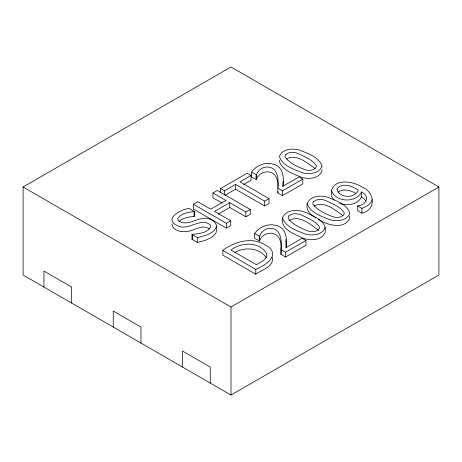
<?xml version="1.0" encoding="UTF-8"?>
<svg xmlns="http://www.w3.org/2000/svg" width="462" height="462" viewBox="0 0 462 462"><rect width="100%" height="100%" fill="white"/><g stroke="black" fill="none" stroke-linecap="round" stroke-linejoin="round"><path stroke-width="0.69" d="M277.853 188.196C278.886 179.937 278.066 166.713 266.834 167.013C260.591 167.215 254.741 173.071 256.456 179.568L251.519 176.998L251.519 172.199C256.006 165.552 264.651 162.006 272.476 163.946C283.073 165.754 284.344 177.57 282.831 186.29L299.029 176.94L302.812 179.123L302.812 183.922L282.478 195.663L277.853 192.995L277.853 188.196L282.478 190.864L302.812 179.123M277.853 192.995L277.899 191.655M280.971 249.549C282.005 241.297 281.185 228.066 269.952 228.367C263.71 228.569 257.865 234.425 259.575 240.927L254.643 238.357L254.643 233.558C259.124 226.911 267.769 223.365 275.6 225.306C286.197 227.113 287.462 238.929 285.949 247.644L302.148 238.294L305.931 240.477L305.931 245.282L285.597 257.022L280.971 254.348L280.971 249.549L285.597 252.217L305.931 240.477M280.971 254.348C281.3 246.939 282.172 235.678 272.863 233.483C267.411 232.184 261.197 235.499 259.575 240.927M331.462 190.506C335.071 178.009 353.557 181.491 361.798 186.914C374.624 191.782 376.934 209.632 361.908 213.167L357.686 210.724L357.686 205.925C366.123 205.099 370.726 196.263 361.509 192.013C356.266 203.372 335.32 202.339 331.462 190.506L331.849 197.014L334.02 199.936M216.493 226.195C214.328 234.072 204.221 235.73 197.488 237.659L192.001 234.488L192.001 239.287L197.488 242.458C204.1 240.754 212.283 239.021 216.072 232.709C217.18 228.407 217.157 222.626 212.491 220.438C201.322 212.381 188.363 228.933 178.049 220.345L177.806 218.578C181.006 212.826 188.64 212.387 194.415 211.481L194.415 216.285C189.062 216.99 183.131 217.677 178.91 221.506M325.132 227.489C322.511 235.112 312.012 236.007 305.261 234.02C296.979 230.642 285.516 227.16 282.513 217.873C285.995 208.911 298.689 209.315 306.196 212.624C314.085 216.597 327.344 221.038 325.132 232.294C321.685 241.233 309.009 240.887 301.519 237.578C293.624 233.581 280.284 229.158 282.513 217.873M279.741 160.123L279.389 161.319C282.392 170.599 293.861 174.087 302.136 177.466C308.893 179.452 319.392 178.557 322.014 170.934L321.777 169.675M307.247 203.592C309.904 195.952 320.426 195.091 327.194 197.101C335.458 200.456 346.87 203.95 349.873 213.207C347.251 220.83 336.746 221.725 329.995 219.739C321.714 216.36 310.25 212.872 307.247 203.592C305.971 208.997 308.922 213.819 313.542 216.412M372.17 199.509C371.061 204.285 366.141 206.751 361.908 208.362L357.686 205.925M256.456 179.568C258.079 174.139 264.293 170.825 269.744 172.13C276.594 173.516 278.286 181.023 277.962 187.023M361.509 192.013L361.509 196.812C358.015 204.868 346.968 206.168 339.576 203.303M286.244 159.067C296.171 153.217 307.426 163.092 315.165 168.642M288.877 220.784C298.926 214.143 310.943 224.497 318.722 230.463M314.096 206.139C324.024 200.289 335.285 210.17 343.023 215.719M338.149 192.175C343.445 188.173 350.675 190.454 355.867 193.457M23.1 186.989L231 66.961L438.9 186.989L438.9 275.011L231 395.039L23.1 275.011L23.1 186.989L231 307.016L438.9 186.989M218.231 214.131L229.747 207.478L245.876 216.793L250.26 214.264L250.26 209.465L245.876 211.994L229.747 202.679L214.593 211.429L230.723 220.744L230.723 225.543L226.34 228.072L193.393 209.055L193.393 204.25L197.776 201.721L210.701 209.182L225.854 200.433L212.93 192.972L212.93 197.771L222.164 203.101M212.93 192.972L217.313 190.442L250.26 209.465M220.634 192.642L220.634 188.525L247.141 173.221L251.033 175.468L251.033 180.272L243.659 184.529M220.634 188.525L224.526 190.771L235.591 184.384L264.645 201.161L269.023 198.631L269.023 203.43L264.645 205.96L235.591 189.189L225.144 195.218M251.033 175.468L239.969 181.855L269.023 198.631M251.519 172.199L256.456 174.769M192.001 234.488L192.313 234.309C198.706 233.784 207.294 233.044 210.753 226.842L210.389 225.023C200.543 216.597 188.548 231.554 177.535 225.693C162.803 219.15 181.312 208.911 189.172 208.454L194.415 211.481M192.001 239.287L192.313 239.108L192.313 234.309M193.393 204.25L226.34 223.273L230.723 220.744M222.846 250.404C234.806 241.459 251.755 236.567 265.327 244.935C282.19 254.198 266.089 265.049 255.792 269.427L222.846 250.404L222.846 255.209L255.792 274.226C261.504 269.906 274.324 266.793 272.303 257.351M254.643 233.558L259.575 236.122M234.898 252.622C244.664 246.419 259.811 247.898 266.424 257.79M318.058 219.3C326.813 224.861 344.3 230.336 349.873 218.012L349.52 216.118M314.628 217.157L315.771 217.873M361.509 196.812L363.715 198.429L366.043 201.074M209.505 229.042C202.148 223.412 193.636 231.462 185.799 231.658C180.555 232.057 172.205 230.295 171.985 223.851M285.776 239.466L286.18 247.869M283.01 181.127L283.062 186.509M361.908 208.362L361.908 213.167M285.597 252.217L285.597 257.022M282.478 190.864L282.478 195.663M264.645 201.161L264.645 205.96M259.332 236.267L259.332 241.066M256.214 174.907L256.214 179.706M255.792 269.427L255.792 274.226M245.876 211.994L245.876 216.793M235.591 184.384L235.591 189.189M231 307.016L231 395.039M229.747 202.679L229.747 207.478M226.34 223.273L226.34 228.072M224.526 190.771L224.526 194.889M210.25 383.062L210.25 367.059L182.53 351.051L182.53 367.059M197.488 237.659L197.488 242.458M194.08 211.671L194.08 216.476M140.95 343.052L140.95 327.044L113.23 311.042L113.23 327.044M71.65 303.043L71.65 287.035L43.93 271.032L43.93 287.035M336.954 189.189C339.12 198.186 354.776 198.879 358.391 190.188C352.633 186.151 341.776 181.837 336.954 189.189M266.869 254.071C267.001 259.863 260.435 262.087 256.41 264.726L230.988 250.046C241.372 241.828 260.054 241.43 266.869 254.071M322.014 166.135C319.392 173.752 308.893 174.653 302.136 172.661C293.861 169.288 282.392 165.8 279.389 156.514C282.051 148.88 292.567 148.019 299.336 150.029C307.605 153.384 319.011 156.872 322.014 166.135M285.759 154.626L285.066 155.786L285.094 157.022C289.79 163.692 298.325 167.048 305.752 169.912C309.384 170.894 314.351 170.484 316.354 166.874L316.32 165.639C312.248 159.367 304.308 156.774 297.921 153.471C294.005 151.929 289.05 151.553 285.759 154.626M288.877 215.985L288.184 217.14L288.213 218.382C292.908 225.046 301.443 228.407 308.876 231.271C312.503 232.253 317.469 231.843 319.473 228.228L319.438 226.992C315.367 220.72 307.432 218.128 301.039 214.83C297.13 213.282 292.169 212.907 288.877 215.985M313.611 201.703L312.924 202.858L312.947 204.1C317.648 210.764 326.178 214.125 333.61 216.99C337.237 217.972 342.209 217.562 344.207 213.946L344.178 212.711C340.107 206.439 332.166 203.846 325.779 200.548C321.864 199.001 316.909 198.625 313.611 201.703"/></g></svg>
